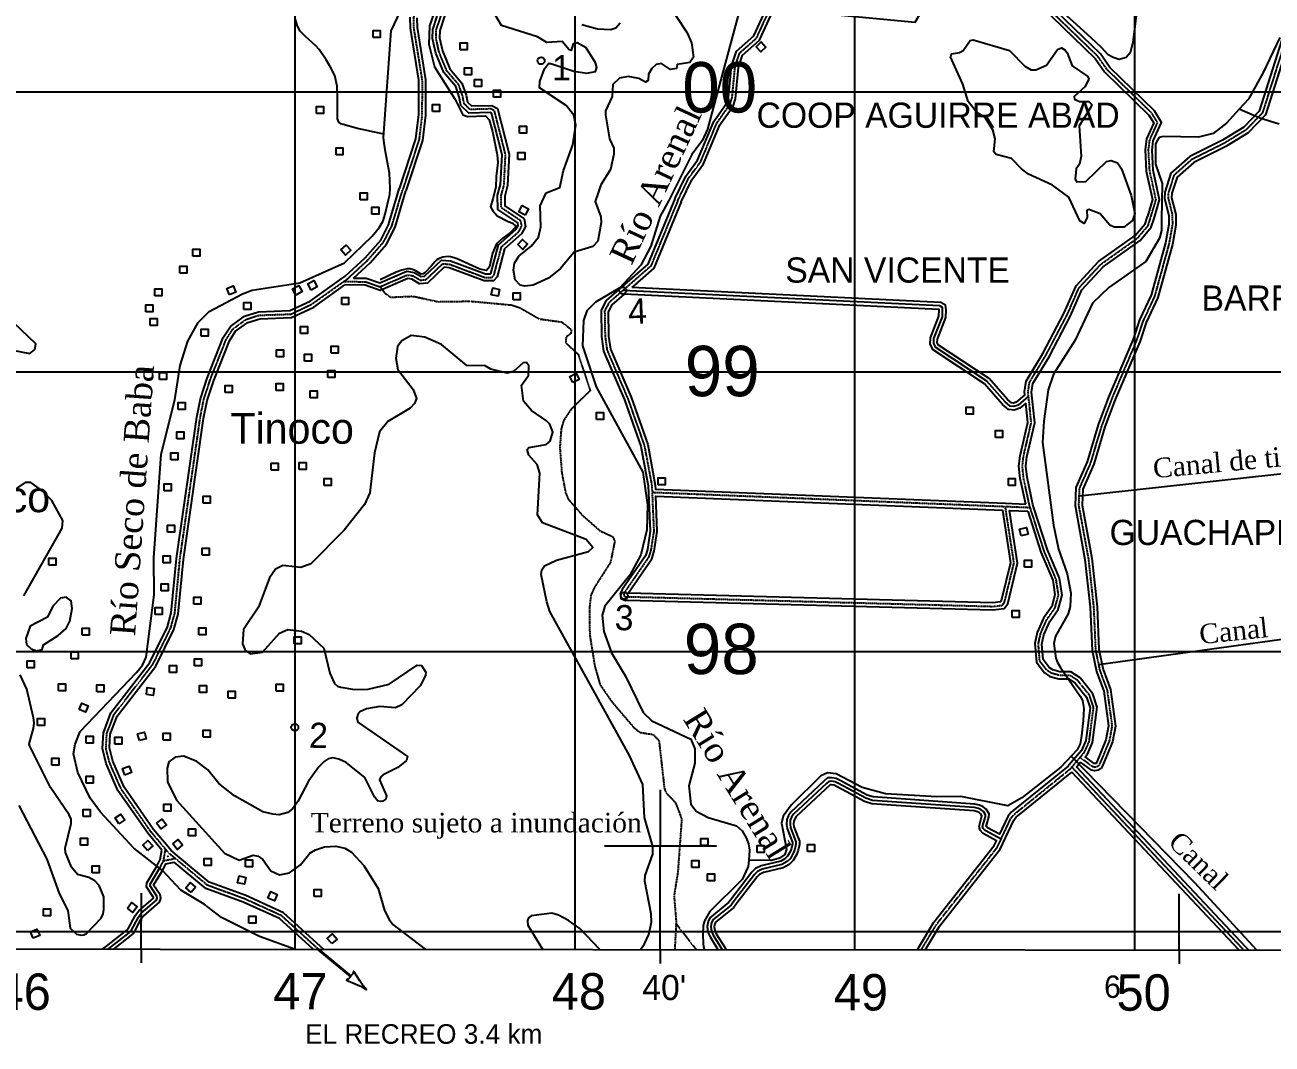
# Model space of a CAD drawing. Extents: x 638173 to 667318, y 9795622 to 9816401.
# Drawn here: x 646034 to 650490, y 9796598 to 9800239 of the extents above; entities that cross this region are included whole.
import ezdxf

# ---------------------------------------------------------------- set-up
doc = ezdxf.new("R2010")
doc.units = 0
doc.header["$MEASUREMENT"] = 0
doc.linetypes.add('HIDDEN', pattern=[0.375, 0.25, -0.125])
for name, color, linetype in [('CAMINO4', 7, 'CONTINUOUS'), ('CAMINO5', 7, 'CONTINUOUS'), ('CAMINO6Y7', 7, 'CONTINUOUS'), ('CAUCECANALIZADO', 7, 'CONTINUOUS'), ('CUADRICULAUTM', 7, 'CONTINUOUS'), ('EDIFICACION', 7, 'CONTINUOUS'), ('INFORMACIONMARGI', 7, 'CONTINUOUS'), ('NOMBREAREASSITIO', 7, 'CONTINUOUS'), ('NOMBRESPOBLADOS', 7, 'CONTINUOUS'), ('PANTANOINUNDACIO', 7, 'CONTINUOUS'), ('PARALELACAMINO', 7, 'CONTINUOUS'), ('PROYECCION', 7, 'CONTINUOUS'), ('PUNTOALTURA', 7, 'CONTINUOUS'), ('RIOINTERMITENTE', 7, 'CONTINUOUS'), ('RIOPERENNE', 7, 'CONTINUOUS'), ('TEXTOAZUL', 7, 'CONTINUOUS'), ('VALORCUADRICULAR', 7, 'CONTINUOUS'), ('VALORGEOGRAFICO', 7, 'CONTINUOUS')]:
    doc.layers.add(name, color=color, linetype=linetype)
doc.styles.add('cotas', font='SWITZN.TTF')
doc.styles.add('marginal', font='UNVR57W.TTF')
doc.styles.add('poblados', font='SWZCONDN.TTF')
doc.styles.add('rios', font='TIMESI_0.TTF')
doc.styles.add('sitios', font='SWZCONLN.TTF')

# ---------------------------------------------------------------- blocks, each defined once
blk = doc.blocks.new('DESVIA')
at = {"layer": 'INFORMACIONMARGI', "color": 7, "linetype": 'Continuous'}
blk.add_lwpolyline([(202.16, 3.49), (185.9, 7.39), (147.68, 19.11), (146.85, 19.12), (146.96, 18.1), (149.36, 11.75), (149.85, 9.42), (150.15, 6.9), (150.53, 1.31), (-0.62, 1.3), (-0.61, -2.71), (150.58, -2.7), (150.4, -6.92), (149.98, -11.09), (149.1, -14.21), (146.85, -20.1), (146.86, -20.87), (147.8, -20.89), (188.55, -8.04), (203.45, -4.27), (223.03, -0.96), (223.77, -0.5), (223.03, 0.07), (202.16, 3.49)], close=True, dxfattribs=at)
blk = doc.blocks.new('COTA')
at = {"layer": 'PUNTOALTURA', "color": 1, "linetype": 'Continuous'}
blk.add_circle((0, 0), 12.5, dxfattribs=at)
blk = doc.blocks.new('CASA')
at = {"layer": 'EDIFICACION', "color": 4, "linetype": 'Continuous'}
blk.add_lwpolyline([(-12.57, -13.81), (-12.57, 11.18), (12.43, 11.18), (12.43, -13.82), (-12.57, -13.81)], close=True, dxfattribs=at)

msp = doc.modelspace()

# ---------------------------------------------------------------- linework, layer by layer
at = {"layer": 'CAMINO4', "color": 2, "linetype": 'HIDDEN'}
for p, q in [((649537.22, 9798517.42), (648275.21, 9798568.17)), ((649626.34, 9798513.82), (649537.22, 9798517.42)), ((649774.91, 9797587.42), (649804.21, 9797621.93)), ((650388.49, 9796934.42), (649774.91, 9797587.42)), ((646529.78, 9797253.17), (646536.81, 9797294.16)), ((646516.86, 9797227.27), (646529.78, 9797253.17)), ((646529.78, 9797253.17), (646571.58, 9797261.04))]:
    msp.add_line(p, q, dxfattribs=at)
for points in [[(650056.51, 9799550.96), (650075.5, 9799614.8), (650053.07, 9799717.84), (650048.76, 9799792.22), (650053.16, 9799828.07), (650081.36, 9799889.8), (650060.09, 9799924.26), (649900.94, 9800079.26), (649867.29, 9800127.07), (649711.18, 9800277.73), (649542.05, 9800426.95), (649526.56, 9800449.18), (649524.52, 9800473.05)], [(647173.71, 9799322.49), (647251.8, 9799321.26), (647302.64, 9799303.65), (647302.9, 9799303.76), (647400.78, 9799345.85), (647421.23, 9799342.62), (647447.55, 9799327.1), (647466.96, 9799328.75), (647527.35, 9799386.06), (647552.54, 9799383.62), (647677.13, 9799337.11), (647702.71, 9799336.86), (647710.16, 9799345.17), (647737.25, 9799446.35), (647798.71, 9799499.97), (647809.46, 9799520.48), (647806.23, 9799539.14), (647736.32, 9799585.79), (647735.89, 9799628.92), (647746.21, 9799666.83), (647751.45, 9799776), (647712.09, 9799931.98), (647699.61, 9799938.86), (647624.81, 9799936.87), (647603.72, 9799957.28), (647598.42, 9799984.73), (647584.59, 9800024.92), (647541.39, 9800075.53), (647514.11, 9800142.44), (647503.04, 9800191.5), (647503.89, 9800220.7), (647522.99, 9800277.92)], [(647435, 9800307.34), (647428.9, 9800290.93), (647422.31, 9800265.31), (647423.05, 9800228.28), (647453.09, 9800042.04), (647453, 9799917.83), (647442.41, 9799829.33), (647383.87, 9799649.56)], [(648367.29, 9799612.13), (648406.02, 9799692.32), (648448.38, 9799749.26), (648506.11, 9799887.74), (648552.92, 9799954.5), (648560.91, 9799977.87), (648571.6, 9800089.18), (648587.45, 9800138.12), (648648.56, 9800192.33), (648686.52, 9800275.29), (648686.44, 9800311.11)], [(650552.4, 9800229.52), (650455.44, 9799924.38), (650396.71, 9799863.51), (650318.57, 9799815.87), (650203.23, 9799758.23), (650139.64, 9799701.67), (650119.22, 9799639.53), (650118.65, 9799620.25), (650133.75, 9799560.26), (650133.81, 9799525.22), (650122.07, 9799457.83), (650070.21, 9799269.31), (650028.45, 9799180.26), (650005.66, 9799111.55), (649917.7, 9798904.81), (649880.91, 9798806.69), (649841.04, 9798673.53), (649801.36, 9798583.62), (649798.76, 9798522.88), (649833.84, 9798331.46), (649852.48, 9798159.41), (649859.23, 9798005.43), (649874.6, 9797932.53), (649900.78, 9797861.67), (649918.21, 9797734.33), (649908.4, 9797680.96), (649873.49, 9797596.98), (649870.3, 9797591.62), (649864.78, 9797588.26), (649855.64, 9797587.2), (649849.8, 9797588.06), (649804.21, 9797621.93)], [(647173.71, 9799322.49), (647186.78, 9799331.75), (647258.79, 9799398.25), (647315.86, 9799463.33), (647345.33, 9799520.61), (647383.87, 9799649.56)], [(648367.29, 9799612.13), (648270.36, 9799377.33), (648170.63, 9799290), (648120.85, 9799246.41), (648105.54, 9799217.35), (648107.09, 9799126.53), (648114.19, 9799076.87), (648188.13, 9798904.09), (648247.22, 9798736.73), (648274.1, 9798593.82), (648275.21, 9798568.17)], [(649626.34, 9798513.82), (649623.53, 9798522.59), (649602.3, 9798620.86), (649598.1, 9798662.49), (649602.02, 9798697.42), (649629.88, 9798817.69), (649620.07, 9798912.04), (649618.44, 9798927.71), (649623.48, 9798961.96), (649682.33, 9799059.3), (649758.79, 9799204.68), (649800.28, 9799299.58), (649878.77, 9799384.22), (650010.02, 9799477.93), (650047.51, 9799522.24), (650056.51, 9799550.96)], [(646536.81, 9797294.16), (646482.87, 9797358.62), (646377.84, 9797509.86), (646336.17, 9797604.75), (646323.88, 9797655.4), (646327.06, 9797707.18), (646352.8, 9797775.21), (646491.77, 9797954.83), (646555.11, 9798083.47), (646569.78, 9798136.4), (646588.28, 9798330.93), (646660.63, 9798835.29), (646673.26, 9798900.21), (646696.97, 9798972.65), (646753.97, 9799116.6), (646778.03, 9799153.1), (646824.72, 9799187.15), (646871.31, 9799201.9), (646984.26, 9799205.73), (647059.79, 9799241.77), (647173.71, 9799322.49)], [(648275.21, 9798568.17), (648281.18, 9798429.77), (648270.41, 9798362.29), (648262.53, 9798336.98), (648179.47, 9798215.96), (648174.09, 9798205.79), (648175, 9798198.56), (648181.9, 9798195.59), (648186.19, 9798196.32), (649492.5, 9798161.51), (649526.42, 9798165.47), (649534.06, 9798175.67), (649568.2, 9798316.77), (649537.22, 9798517.42)], [(649804.21, 9797621.93), (649819.99, 9797640.52), (649836.79, 9797678.47), (649852.48, 9797800.57), (649838.51, 9797843.69), (649795.48, 9797897.07), (649767.97, 9797914.91), (649730.37, 9797914.83), (649701.04, 9797923.09), (649685.02, 9797934.21), (649660.13, 9797966.68), (649655.29, 9798027.83), (649663.22, 9798064.1), (649684.75, 9798113.47), (649714.57, 9798155.64), (649727.19, 9798202.59), (649718.48, 9798258.7), (649675.84, 9798359.14), (649626.34, 9798513.82)], [(649508.29, 9797300.27), (649522.05, 9797329.84), (649556.6, 9797404.08), (649567.43, 9797417.5), (649770.48, 9797582.2), (649774.91, 9797587.42)], [(646571.58, 9797261.04), (646548.17, 9797280.58), (646536.81, 9797294.16)], [(649237.29, 9796935.31), (649291.63, 9797025.99), (649508.29, 9797300.27)], [(647082.53, 9796936.98), (646950.94, 9797056.62), (646818.68, 9797116.83), (646686.73, 9797164.92), (646571.58, 9797261.04)]]:
    msp.add_lwpolyline(points, dxfattribs=at)
at = {"layer": 'CAMINO5', "color": 7, "linetype": 'Continuous'}
for points in [[(649620.07, 9798912.04), (649582.39, 9798880.62), (649567.62, 9798875.41), (649553.95, 9798877.31), (649536.34, 9798892.36), (649470.53, 9798966.08), (649289.04, 9799086.67), (649281.29, 9799100.86), (649282.19, 9799118.81), (649312.16, 9799196.03), (649313.09, 9799220.85), (649312.16, 9799229.92), (649303.04, 9799235.13), (648170.63, 9799290)], [(649522.05, 9797329.84), (649465.53, 9797360.63), (649458.1, 9797368.19), (649456.05, 9797375.44), (649466.13, 9797410.98), (649466.27, 9797416.98), (649459.61, 9797428.17), (649450.72, 9797435.27), (649441.24, 9797440.01), (649427.03, 9797442.98), (649062.31, 9797468.34), (649038.73, 9797476.1), (648941.59, 9797528.62), (648929.33, 9797534.24), (648917.08, 9797536.79), (648906.36, 9797536.28), (648898.19, 9797529.13), (648780.25, 9797418.85), (648773.61, 9797408.64), (648768.51, 9797397.41), (648767.99, 9797382.6), (648769.53, 9797371.37), (648788.96, 9797320.17), (648788.93, 9797312.14), (648785.35, 9797294.27), (648780.36, 9797281.69), (648769.14, 9797261.34), (648757.27, 9797249.61), (648739.11, 9797239.22), (648668.85, 9797222.85), (648651.59, 9797214.37), (648641.39, 9797203.81), (648564.81, 9797104.47), (648557.56, 9797094.64), (648491.86, 9797041.34), (648487.1, 9797031.3), (648484.55, 9797017.51), (648486.81, 9797001.17), (648493.23, 9796986.35), (648524.87, 9796935.86)], [(646333.12, 9796937.56), (646406.77, 9796995.8), (646413.39, 9797002.08), (646439.57, 9797051.64), (646450.05, 9797065.02), (646504.38, 9797112.16), (646506.84, 9797118.94), (646505.37, 9797126.13), (646481.52, 9797162.78), (646481.87, 9797169.71), (646516.86, 9797227.27)]]:
    msp.add_lwpolyline(points, dxfattribs=at)
at = {"layer": 'CAMINO6Y7', "color": 2, "linetype": 'HIDDEN'}
for p, q in [((648357.19, 9796935.99), (648361.73, 9797026.33)), ((648361.73, 9797026.33), (648432.17, 9796935.94))]:
    msp.add_line(p, q, dxfattribs=at)
for points in [[(647302.9, 9799303.76), (647319.85, 9799281.01), (647333.8, 9799270.78), (647341.78, 9799266.16), (647414.9, 9799269.47), (647426.35, 9799268.69), (647509.9, 9799250.17), (647625.9, 9799251.92), (647772.08, 9799238.52), (647802.3, 9799228.86), (647872.4, 9799188.73), (647952.25, 9799177.7), (647986.98, 9799150.17), (647984.46, 9799135.8), (647967.85, 9799124.39), (647966.41, 9799103.34), (648010.7, 9799062.29), (648053.94, 9798932.72), (647984.69, 9798864.33), (647959.65, 9798826.87), (647950.36, 9798795.32), (647945.45, 9798729.07), (647952.32, 9798638.91), (647966.3, 9798566.25), (647975.86, 9798544.14), (648026.88, 9798486.17), (648090.44, 9798430.76), (648134.73, 9798411.02), (648141.66, 9798394.16), (648126.2, 9798318.23), (648068.29, 9798228.41), (648056.51, 9798200.81), (648051.14, 9798155.84), (648052.22, 9798060.53), (648070.25, 9797947.79), (648089.46, 9797881.44)], [(648089.46, 9797881.44), (648129.76, 9797822.74), (648209.5, 9797728.98), (648230.79, 9797711.59), (648279.04, 9797703.88), (648299.71, 9797681.64), (648318.88, 9797512.09), (648324.34, 9797496.53), (648358.37, 9797460.72), (648380.83, 9797402.08), (648367, 9797211.7), (648353.5, 9797127.97), (648361.73, 9797026.33)]]:
    msp.add_lwpolyline(points, dxfattribs=at)
at = {"layer": 'CAUCECANALIZADO', "color": 132, "linetype": 'Continuous'}
for p, q in [((649801.98, 9798556.58), (650672.71, 9798652.63)), ((649870.03, 9797954.19), (650858.68, 9798090.18))]:
    msp.add_line(p, q, dxfattribs=at)
for points in [[(650034.09, 9800460.4), (650030.92, 9800424.75), (650004.01, 9800271.25), (649992.47, 9800177.29), (649983.2, 9800139.76), (649968.87, 9800122.58), (649943.84, 9800115.52), (649921.87, 9800122.12), (649904.98, 9800131.69), (649880.16, 9800158.25), (649843.52, 9800192.66), (649779.39, 9800251.18), (649728.27, 9800296.32), (649669.55, 9800346.68)], [(647511.93, 9800328.21), (647479.99, 9800236.26), (647477.26, 9800170.78), (647497.79, 9800089.15), (647556.72, 9799995.19), (647571.7, 9799972.66), (647579.83, 9799955.37), (647598.78, 9799918.13), (647615.29, 9799912), (647680.15, 9799913.61), (647692.74, 9799899.66), (647704.93, 9799858.48), (647721.74, 9799775.31), (647724.35, 9799747.45), (647717.42, 9799697.49), (647716.84, 9799659.62)], [(647316.55, 9799848.17), (647222.94, 9799868.9), (647171.51, 9799882.97), (647162.93, 9799885.98), (647155.43, 9799892.01), (647150.59, 9799903.01), (647151.15, 9799926.18), (647151.47, 9799973.67), (647150.08, 9800020.65), (647141.5, 9800057.84), (647127.57, 9800085.98), (647110.43, 9800114.12), (647085.78, 9800151.31), (647073.46, 9800163.98), (647037.3, 9800197.34), (647018.27, 9800216.63), (647008, 9800234.63), (647001.1, 9800258.12)], [(647716.84, 9799659.62), (647706.4, 9799617.62), (647698.15, 9799588.88), (647707.58, 9799572.3), (647715.9, 9799564.25), (647721.25, 9799557.22), (647760.61, 9799536.93), (647777.11, 9799530.3), (647780.65, 9799525.88), (647788.06, 9799521.67), (647784.56, 9799513.47), (647769.41, 9799497.87), (647741.45, 9799477.71), (647718.8, 9799456.66), (647705.03, 9799423.76), (647696.28, 9799386.32), (647694.22, 9799375.09), (647683.92, 9799361.52), (647660.24, 9799366.66), (647578.37, 9799403.55), (647567.87, 9799407.35), (647554.9, 9799410.1), (647546.25, 9799411.28), (647528.04, 9799409.65), (647512.41, 9799403.69), (647505.81, 9799399.42), (647498.61, 9799392.4), (647487.49, 9799378.75), (647463.43, 9799353.86), (647456.66, 9799349.43), (647449.77, 9799348.7), (647431.69, 9799359.64), (647422.75, 9799364.39), (647411.08, 9799367.36), (647400.15, 9799367.26), (647381.37, 9799362.94), (647360.82, 9799356.13), (647303.31, 9799328.52)], [(649772.17, 9797626.79), (650213.45, 9797174.51), (650435.05, 9796934.38)]]:
    msp.add_lwpolyline(points, dxfattribs=at)
at = {"layer": 'CUADRICULAUTM', "color": 2, "linetype": 'Continuous'}
for points in [[(647000, 9796937.05), (647000, 9797000), (647000, 9798000), (647000, 9799000), (647000, 9800000), (647000, 9801000), (647000, 9802000), (647000, 9803000), (647000, 9804000), (647000, 9805000), (647000, 9806000), (647000, 9807000), (647000, 9808000), (647000, 9809000), (647000, 9810000), (647000, 9811000), (647000, 9812000), (647000, 9813000), (647000, 9814000), (647000, 9815364.22)], [(648000, 9796936.27), (648000, 9797000), (648000, 9798000), (648000, 9799000), (648000, 9800000), (648000, 9801000), (648000, 9802000), (648000, 9803000), (648000, 9804000), (648000, 9805000), (648000, 9806000), (648000, 9807000), (648000, 9808000), (648000, 9809000), (648000, 9810000), (648000, 9811000), (648000, 9812000), (648000, 9813000), (648000, 9814000), (648000, 9815363.51)], [(649000, 9796935.5), (649000, 9797000), (649000, 9798000), (649000, 9799000), (649000, 9800000), (649000, 9801000), (649000, 9802000), (649000, 9803000), (649000, 9804000), (649000, 9805000), (649000, 9806000), (649000, 9807000), (649000, 9808000), (649000, 9809000), (649000, 9810000), (649000, 9811000), (649000, 9812000), (649000, 9813000), (649000, 9814000), (649000, 9815362.8)], [(650000, 9796934.72), (650000, 9797000), (650000, 9798000), (650000, 9799000), (650000, 9800000), (650000, 9801000), (650000, 9802000), (650000, 9803000), (650000, 9804000), (650000, 9805000), (650000, 9806000), (650000, 9807000), (650000, 9808000), (650000, 9809000), (650000, 9810000), (650000, 9811000), (650000, 9812000), (650000, 9813000), (650000, 9814000), (650000, 9815362.09)], [(638793.01, 9800000), (639000, 9800000), (640000, 9800000), (641000, 9800000), (642000, 9800000), (643000, 9800000), (644000, 9800000), (645000, 9800000), (646000, 9800000), (647000, 9800000), (648000, 9800000), (649000, 9800000), (650000, 9800000), (651000, 9800000), (652000, 9800000), (653000, 9800000), (654000, 9800000), (655000, 9800000), (656000, 9800000)], [(638792.34, 9799000), (639000, 9799000), (640000, 9799000), (641000, 9799000), (642000, 9799000), (643000, 9799000), (644000, 9799000), (645000, 9799000), (646000, 9799000), (647000, 9799000), (648000, 9799000), (649000, 9799000), (650000, 9799000), (651000, 9799000), (652000, 9799000), (653000, 9799000), (654000, 9799000), (655000, 9799000), (656000, 9799000)], [(638791.67, 9798000), (639000, 9798000), (640000, 9798000), (641000, 9798000), (642000, 9798000), (643000, 9798000), (644000, 9798000), (645000, 9798000), (646000, 9798000), (647000, 9798000), (648000, 9798000), (649000, 9798000), (650000, 9798000), (651000, 9798000), (652000, 9798000), (653000, 9798000), (654000, 9798000), (655000, 9798000), (656000, 9798000)], [(638791, 9797000), (639000, 9797000), (640000, 9797000), (641000, 9797000), (642000, 9797000), (643000, 9797000), (644000, 9797000), (645000, 9797000), (646000, 9797000), (647000, 9797000), (648000, 9797000), (649000, 9797000), (650000, 9797000), (651000, 9797000), (652000, 9797000), (653000, 9797000), (654000, 9797000), (655000, 9797000), (656000, 9797000)]]:
    msp.add_lwpolyline(points, dxfattribs=at)
at = {"layer": 'PANTANOINUNDACIO', "color": 2, "linetype": 'Continuous'}
for points in [[(647896.36, 9799639.36), (647945.38, 9799657.76), (647958.15, 9799718.48), (647992.14, 9799809.99), (648003.08, 9799880.68), (647995.13, 9799916.5), (647968.48, 9799951.3), (647873.39, 9800014.35), (647873.67, 9800037.21), (647890.42, 9800082.41), (647904.64, 9800100.92), (647913.71, 9800100.63), (647995.36, 9800073.75), (648042.18, 9800067.21), (648072.69, 9800073.07), (648077.64, 9800086.86), (648072.92, 9800103.2), (648039.51, 9800156.94), (648007.69, 9800174.75), (647993.49, 9800171.73), (647986.03, 9800148.15), (647978.59, 9800149.5), (647953.74, 9800179.18), (647899.62, 9800176.79), (647865.55, 9800196.78), (647736.63, 9800236.82), (647706.35, 9800288.94)], [(648023.63, 9800240.57), (648079.95, 9800224.63), (648127.74, 9800222.76), (648145.66, 9800228.73), (648161.22, 9800246.32)], [(648358.29, 9800273.68), (648401, 9800210.27), (648415.8, 9800174.69), (648423.03, 9800123.77), (648410.19, 9800105.01), (648364.88, 9800097.43), (648362.09, 9800083.47), (648340.75, 9800079.31), (648308.3, 9800101.28), (648289.98, 9800097.02), (648274.22, 9800083.79), (648261.68, 9800062.71), (648261.25, 9800040.4), (648251.65, 9800035.03), (648227.42, 9800047.54), (648189.39, 9800054.3), (648158.57, 9800048.33), (648135.23, 9800026.54), (648132.23, 9799982.81), (648108.39, 9799931.75), (648108.55, 9799917.33), (648122.43, 9799832.47), (648137.84, 9799798.19), (648138.36, 9799777.83), (648126.42, 9799722.76), (648091.62, 9799668.03), (648083.97, 9799642.09)], [(649594.6, 9799725.06), (649559.24, 9799762.24), (649503.99, 9799775.46), (649495.98, 9799785.5), (649500.81, 9799831.92), (649493.05, 9799864.35), (649464.1, 9799909.62), (649435.43, 9799926.36), (649404.34, 9799965.2), (649385.64, 9800027.25), (649345.95, 9800113.76), (649341.78, 9800121.05), (649345.07, 9800135.29), (649373.05, 9800140.38), (649385.99, 9800147.31), (649410.97, 9800182.78), (649422.35, 9800186.3), (649552.49, 9800147.71), (649606.41, 9800091.46), (649629.77, 9800078.5), (649645.9, 9800079.06), (649684.13, 9800094.75), (649723.17, 9800151.46), (649737.3, 9800156.94), (649749.42, 9800150.08), (649757.54, 9800138.76), (649775.4, 9800093.34), (649832.33, 9800054.69), (649835.33, 9800045.49), (649821.67, 9800018), (649782.51, 9799983.16), (649783.82, 9799973.35), (649802.36, 9799965.43), (649835.88, 9799965.14), (649846.15, 9799955.16), (649841.34, 9799943.18), (649800.6, 9799877.98), (649808.46, 9799770.55), (649802.62, 9799741.86), (649790.74, 9799725.23), (649786.93, 9799688.13), (649792.82, 9799678.02), (649824.79, 9799679.21), (649898.63, 9799751.41), (649914.7, 9799754.26), (649937.57, 9799745.93), (649951.61, 9799724.8), (649987.12, 9799629.92), (649999.6, 9799564.68), (649991.94, 9799539.72), (649960.49, 9799516.9), (649925.74, 9799516.82), (649910.58, 9799523.18), (649875.6, 9799564.16), (649835.98, 9799579.9), (649828.37, 9799575.57), (649829.58, 9799551.11), (649818.3, 9799529.79), (649803.32, 9799539.64), (649764.33, 9799623.63), (649705.43, 9799666.58), (649620.37, 9799706.1), (649594.6, 9799725.06)], [(648083.97, 9799642.09), (648071.36, 9799608.28), (648091.57, 9799553.62), (648093.26, 9799533.37), (648081.2, 9799466.29), (648063.81, 9799446.77), (647996.57, 9799427.37), (647947.9, 9799368.46), (647905.09, 9799334.71), (647849.9, 9799309.59), (647820.41, 9799305.39), (647803.31, 9799309.59), (647785.59, 9799328.12), (647779.75, 9799363.32), (647783.34, 9799388.26), (647799.13, 9799412.33), (647842.68, 9799449.03), (647869.25, 9799480.91), (647877.9, 9799518.16), (647875.37, 9799592.12), (647896.36, 9799639.36)], [(645958.71, 9799082.84), (646052, 9799065.05), (646070.17, 9799079.64), (646073.7, 9799099.99), (645916.16, 9799248.41)], [(648233.66, 9796936.09), (648247.57, 9796955.91), (648263.07, 9796989.49), (648273.14, 9797033.61), (648271.93, 9797063.18), (648249.63, 9797179.44), (648249.94, 9797199.54), (648277.21, 9797276.79), (648278.24, 9797303.91), (648247.94, 9797407.53), (648241.74, 9797525.47), (648194.11, 9797628.42), (647909.32, 9798143.18), (647899.38, 9798178.16), (647878.92, 9798276.07), (647880.61, 9798292.76), (647890.71, 9798306.15), (647934, 9798326.62), (648048.46, 9798357.36), (648062.93, 9798372.13), (648039.63, 9798400.6), (647883.63, 9798459.58), (647865.84, 9798488.66), (647873.92, 9798637.44), (647864.61, 9798668.1), (647834.59, 9798701.47), (647828.89, 9798722.1), (647834.59, 9798729.07), (647896.51, 9798739.82), (647911.42, 9798752.11), (647920.45, 9798783.96), (647909.83, 9798812.27), (647898.24, 9798824.81), (647844.45, 9798861.05), (647815.95, 9798895.34), (647809.11, 9798951.86), (647833.19, 9798986.77), (647834.8, 9799021), (647826.7, 9799032.7), (647814.85, 9799031.76), (647779.81, 9799001.11), (647757.09, 9798994.98), (647698.85, 9799009.26), (647678.63, 9799021.49), (647613.48, 9799022.58), (647523.09, 9799096.77), (647463.41, 9799123.19), (647414.69, 9799129.16), (647380.56, 9799110.73), (647365.28, 9799089.75), (647362.65, 9799072.06), (647359.67, 9799048.74), (647366.52, 9799008.34), (647421.2, 9798937.01), (647432.88, 9798904.21), (647426.62, 9798885.86), (647410.88, 9798870.27), (647331.51, 9798822.03), (647301.51, 9798785.2), (647282.75, 9798709.86), (647267.17, 9798567.14), (647247.87, 9798525.61), (647175.24, 9798433.44), (647055.39, 9798313.18), (647020.62, 9798300.9), (646955.36, 9798307.15), (646929.86, 9798294.51), (646908.61, 9798263.37), (646868.94, 9798158.88), (646815.75, 9798079.31), (646811.15, 9798028.17), (646821.75, 9798005.06), (646839.32, 9797991.58), (646882.89, 9797998.4), (646944.01, 9798065.54), (646974.14, 9798079.04), (647022.39, 9798073.16), (647049.89, 9798060.96), (647102.54, 9798012.06), (647123.5, 9797922.67), (647140.29, 9797885.9), (647151.3, 9797876.4), (647162.64, 9797872.53), (647211.33, 9797865.04), (647260.64, 9797866.23), (647336, 9797883.7), (647435.31, 9797951.1), (647451.57, 9797950.23), (647466.15, 9797926.5), (647465.48, 9797914.2), (647445.91, 9797877.29), (647380.5, 9797809.82), (647357.94, 9797798.73), (647302.33, 9797803.59), (647254.93, 9797795.19), (647231.13, 9797785.25), (647223.67, 9797775.64), (647219.83, 9797763.56), (647223.53, 9797748.13), (647401.68, 9797624.79), (647397.3, 9797611.22)], [(646029.9, 9798199.87), (646166.86, 9798441.5), (646170.1, 9798467.93), (646130.21, 9798539.49), (646098.83, 9798572.68), (646054.93, 9798603.94), (646035.79, 9798604.69), (645986.77, 9798570.55)], [(646040.27, 9798024.83), (646056.69, 9798009.43), (646075.33, 9798002.99), (646096.55, 9798007.07), (646101.11, 9798024.62), (646153.69, 9798057.12), (646181.55, 9798082.62), (646194.33, 9798108.3), (646203.12, 9798154.16), (646199.88, 9798181.43), (646181.84, 9798194.34), (646161.73, 9798191.36), (646134.57, 9798162.58), (646115.61, 9798122.76), (646052.77, 9798090.4), (646037.69, 9798046.47), (646040.27, 9798024.83)], [(646299.13, 9797164.19), (646284.06, 9797180.89), (646262.18, 9797192.68), (646221.67, 9797203.74), (646200.97, 9797229.4), (646179.34, 9797282.07), (646178.14, 9797297.34), (646199.79, 9797386.11), (646199.14, 9797400.94), (646192.16, 9797416.68), (646125.27, 9797514.23), (646051.36, 9797661.72), (646049.03, 9797670.38), (646064.54, 9797725.13), (646067.05, 9797745.77), (646064.93, 9797763.79), (646041.19, 9797865.76), (646017.4, 9797916.84)], [(647397.3, 9797611.22), (647366.24, 9797586.36), (647314.54, 9797559.85), (647305.71, 9797552.78), (647301.35, 9797542.01), (647326.41, 9797484.79), (647323.25, 9797472.27), (647312.73, 9797465.15), (647304.19, 9797464.94), (647293.76, 9797467.45), (647283.38, 9797480.68), (647249.31, 9797549.67), (647181.6, 9797603.91), (647155.35, 9797616.16), (647134.06, 9797620.62), (647117.9, 9797616.66), (647103.35, 9797606.86), (647084.43, 9797588.23), (647047.19, 9797536.95), (647009.77, 9797464.91), (646990.32, 9797438.36), (646973.62, 9797424.68), (646942.74, 9797416.59), (646919.61, 9797419.61), (646884.88, 9797427.94), (646783.43, 9797484.68), (646727.53, 9797528.87), (646687.32, 9797577.49), (646648.6, 9797606.99), (646602.05, 9797626.64), (646571.22, 9797623.27), (646548.82, 9797605.66), (646542.51, 9797583.78), (646543.72, 9797534.58), (646576.23, 9797469), (646747.87, 9797280.38), (646799.28, 9797254.69), (646849.95, 9797272.39), (646868.23, 9797269.39), (646884.23, 9797256.99), (646912.5, 9797217.34), (646944.25, 9797203), (646979.99, 9797209.53), (647018.98, 9797237.97), (647052.6, 9797279.71), (647072, 9797291.29), (647104.19, 9797302.67), (647144.67, 9797305.26), (647177.9, 9797297.6), (647201.26, 9797282.95), (647245.33, 9797235.37), (647296.01, 9797154.13), (647318.83, 9797074.63), (647335.41, 9797043.18), (647349.22, 9797025.19), (647463.78, 9796936.69)], [(646012.43, 9797450.08), (646113.25, 9797258.61), (646156.13, 9797135.24), (646188.18, 9797075.61), (646196.25, 9797011.72), (646218.41, 9796990.77), (646235.97, 9796986.69), (646244.59, 9796987.95), (646254.39, 9796992.68), (646306.62, 9797047.97), (646314.03, 9797063), (646315.88, 9797078.98), (646316.07, 9797124.05), (646299.13, 9797164.19)], [(648088.71, 9796936.2), (648017.25, 9797010.34), (647975.86, 9797039.61), (647940.59, 9797058.45), (647916.72, 9797065.01), (647898.54, 9797063.68), (647842.62, 9797055.67), (647833.88, 9797048.88), (647829.5, 9797039.72), (647830.95, 9797022.49), (647884.12, 9796936.36)]]:
    msp.add_lwpolyline(points, dxfattribs=at)
at = {"layer": 'PARALELACAMINO', "color": 7, "linetype": 'Continuous'}
for p, q in [((649791.67, 9797587.84), (649806.16, 9797604.91)), ((650371.31, 9796934.43), (649774.63, 9797569.46)), ((646544.85, 9797267.07), (646543.23, 9797268.42)), ((646505.87, 9797233.25), (646506.14, 9797233.78)), ((646505.87, 9797233.25), (646506.14, 9797233.78))]:
    msp.add_line(p, q, dxfattribs=at)
for points in [[(650068.49, 9799547.4), (650088.4, 9799614.32), (650065.49, 9799719.54), (650061.3, 9799791.82), (650065.33, 9799824.63), (650095.51, 9799890.68), (650069.92, 9799932.14), (649910.49, 9800087.4), (649876.83, 9800135.24), (649719.66, 9800286.92), (649551.45, 9800435.33), (649538.73, 9800453.58), (649536.97, 9800474.11), (649534.32, 9800505.14), (649562.23, 9801712.78)], [(648698.97, 9800297.39), (649215.45, 9800249.35), (649380.39, 9800530.83), (649368.29, 9800583.92), (649512.52, 9800466.7), (649514.39, 9800444.78), (649532.65, 9800418.57), (649702.7, 9800268.54), (649857.75, 9800118.9), (649891.39, 9800071.12), (650050.26, 9799916.38), (650067.21, 9799888.92), (650040.99, 9799831.51), (650036.22, 9799792.62), (650040.65, 9799716.14), (650062.6, 9799615.28), (650044.52, 9799554.52)], [(648355.94, 9799617.38), (648395.28, 9799698.83), (648437.43, 9799755.49), (648495.1, 9799893.8), (648541.67, 9799960.22), (648548.61, 9799980.53), (648559.29, 9800091.73), (648576.61, 9800145.21), (648638.29, 9800199.93), (648674.01, 9800278)], [(648378.61, 9799606.81), (648416.76, 9799685.81), (648459.33, 9799743.03), (648517.12, 9799881.68), (648564.17, 9799948.78), (648573.21, 9799975.21), (648583.91, 9800086.63), (648598.29, 9800131.03), (648658.83, 9800184.73), (648699.03, 9800272.58), (648698.97, 9800297.39)], [(647534.85, 9800273.96), (647516.33, 9800218.49), (647515.58, 9800192.71), (647526.08, 9800146.2), (647552.2, 9800082.11), (647595.64, 9800031.23), (647610.53, 9799987.96), (647615.25, 9799963.52), (647629.73, 9799949.51), (647702.67, 9799951.45), (647722.88, 9799940.3), (647764.02, 9799777.26), (647758.63, 9799664.87), (647748.41, 9799627.31), (647748.75, 9799592.52), (647817.63, 9799546.56), (647822.5, 9799518.43), (647808.69, 9799492.09), (647748.34, 9799439.44), (647721.46, 9799339.05), (647708.24, 9799324.31), (647674.81, 9799324.63), (647549.7, 9799371.34), (647531.82, 9799373.07), (647472.39, 9799316.67), (647444.64, 9799314.31), (647416.93, 9799330.64), (647402.4, 9799332.94), (647303.13, 9799290.25), (647249.6, 9799308.79), (647177.6, 9799309.93)], [(647208.13, 9799334.45), (647254, 9799333.73), (647302.15, 9799317.05), (647399.16, 9799358.76), (647425.53, 9799354.6), (647450.46, 9799339.89), (647461.53, 9799340.83), (647522.88, 9799399.05), (647555.38, 9799395.9), (647679.45, 9799349.59), (647697.18, 9799349.41), (647698.86, 9799351.29), (647726.16, 9799453.26), (647788.73, 9799507.85), (647796.42, 9799522.53), (647794.83, 9799531.72), (647723.89, 9799579.06), (647723.37, 9799630.53), (647733.79, 9799668.79), (647738.88, 9799774.74), (647701.3, 9799923.66), (647696.55, 9799926.27), (647619.89, 9799924.23), (647592.19, 9799951.04), (647586.31, 9799981.5), (647573.54, 9800018.61), (647530.58, 9800068.95), (647502.14, 9800138.68), (647490.5, 9800190.29), (647491.45, 9800222.91), (647507.18, 9800270.03)], [(647409.78, 9800266.77), (647410.57, 9800227.15), (647440.59, 9800041.04), (647440.5, 9799918.58), (647430.14, 9799832.03), (647371.94, 9799653.31)], [(647434.84, 9800263.85), (647435.53, 9800229.41), (647465.59, 9800043.04), (647465.5, 9799917.08), (647454.68, 9799826.63), (647395.8, 9799645.81)], [(650540.76, 9800234.16), (650444.41, 9799930.95), (650388.83, 9799873.35), (650312.51, 9799826.82), (650196.16, 9799768.67), (650128.82, 9799708.77), (650106.78, 9799641.71), (650106.1, 9799618.88), (650121.25, 9799558.7), (650121.31, 9799526.29), (650109.86, 9799460.57), (650058.44, 9799273.65), (650016.82, 9799184.9), (649993.96, 9799115.97), (649906.09, 9798909.45), (649869.06, 9798810.68), (649829.29, 9798677.86), (649788.97, 9798586.51), (649786.21, 9798522.01), (649821.46, 9798329.66), (649840.01, 9798158.46), (649846.79, 9798003.86), (649862.56, 9797929.06), (649888.58, 9797858.62), (649905.55, 9797734.62), (649896.35, 9797684.53), (649862.29, 9797602.6), (649861.15, 9797600.68), (649860.62, 9797600.36), (649855.83, 9797599.81), (649854.73, 9797599.97), (649822.37, 9797624.01)], [(650564.04, 9800224.88), (650466.47, 9799917.81), (650404.59, 9799853.67), (650324.63, 9799804.92), (650210.3, 9799747.79), (650150.46, 9799694.57), (650131.66, 9799637.35), (650131.2, 9799621.62), (650146.25, 9799561.82), (650146.31, 9799524.15), (650134.28, 9799455.09), (650081.98, 9799264.97), (650040.08, 9799175.62), (650017.36, 9799107.13), (649929.31, 9798900.17), (649892.76, 9798802.7), (649852.79, 9798669.2), (649813.75, 9798580.73), (649811.31, 9798523.75), (649846.22, 9798333.26), (649864.95, 9798160.36), (649871.67, 9798007), (649886.64, 9797936), (649912.98, 9797864.72), (649930.87, 9797734.04), (649920.45, 9797677.39), (649884.69, 9797591.36), (649879.45, 9797582.56), (649868.94, 9797576.16), (649855.45, 9797574.59), (649844.87, 9797576.15), (649806.16, 9797604.91)], [(646523.51, 9797290.57), (646472.92, 9797351.03), (646366.88, 9797503.72), (646324.28, 9797600.73), (646311.29, 9797654.28), (646314.7, 9797709.83), (646341.77, 9797781.38), (646481.11, 9797961.48), (646543.38, 9798087.94), (646557.44, 9798138.68), (646575.86, 9798332.41), (646648.3, 9798837.37), (646661.14, 9798903.36), (646685.21, 9798976.9), (646742.82, 9799122.4), (646768.84, 9799161.87), (646819, 9799198.45), (646869.17, 9799214.33), (646981.23, 9799218.13), (647053.44, 9799252.59), (647166.48, 9799332.69), (647178.89, 9799341.48), (647249.83, 9799406.99), (647305.45, 9799470.42), (647333.69, 9799525.3), (647371.94, 9799653.31)], [(647208.13, 9799334.45), (647267.75, 9799389.51), (647326.27, 9799456.24), (647356.97, 9799515.92), (647395.8, 9799645.81)], [(648355.94, 9799617.38), (648259.92, 9799384.81), (648110.87, 9799254.29), (648092.99, 9799220.34), (648094.61, 9799125.53), (648102.05, 9799073.47), (648176.48, 9798899.55), (648235.11, 9798733.47), (648261.65, 9798592.39), (648262.72, 9798567.63), (648268.64, 9798430.49), (648258.21, 9798365.15), (648251.16, 9798342.5), (648168.76, 9798222.44), (648161.19, 9798208.15), (648163.49, 9798189.91), (648180.35, 9798182.65), (648187.08, 9798183.79), (649493.06, 9798148.99), (649533.2, 9798153.68), (649545.61, 9798170.23), (649580.93, 9798316.23), (649551.89, 9798504.32), (649617.09, 9798501.68)], [(648378.61, 9799606.81), (648280.8, 9799369.85), (648202.16, 9799300.99)], [(649606.94, 9798917.37), (649605.84, 9798927.98), (649611.48, 9798966.27), (649671.44, 9799065.45), (649747.52, 9799210.1), (649789.67, 9799306.53), (649870.47, 9799393.65), (650001.49, 9799487.2), (650036.34, 9799528.39), (650044.52, 9799554.52)], [(649822.37, 9797624.01), (649830.69, 9797633.81), (649848.96, 9797675.07), (649865.24, 9797801.76), (649849.69, 9797849.74), (649803.96, 9797906.47), (649771.66, 9797927.42), (649732.08, 9797927.33), (649706.45, 9797934.55), (649693.75, 9797943.36), (649672.3, 9797971.35), (649667.9, 9798026.97), (649675.17, 9798060.23), (649695.7, 9798107.3), (649726.06, 9798150.24), (649739.95, 9798201.9), (649730.59, 9798262.15), (649687.57, 9798363.5), (649638.24, 9798517.63), (649635.62, 9798525.82), (649614.67, 9798622.81), (649610.67, 9798662.42), (649614.36, 9798695.31), (649642.53, 9798816.9), (649631.04, 9798927.44), (649635.48, 9798957.65), (649693.22, 9799053.15), (649770.06, 9799199.26), (649810.89, 9799292.63), (649887.07, 9799374.79), (650018.55, 9799468.66), (650058.68, 9799516.09), (650068.49, 9799547.4)], [(647100.59, 9796936.97), (647090.93, 9796946.24), (646957.9, 9797067.19), (646823.42, 9797128.41), (646693.06, 9797175.92), (646579.59, 9797270.64), (646557.04, 9797289.46), (646546.4, 9797302.18), (646492.82, 9797366.21), (646388.8, 9797516), (646348.06, 9797608.77), (646336.47, 9797656.52), (646339.42, 9797704.53), (646363.83, 9797769.04), (646502.43, 9797948.18), (646566.84, 9798079), (646582.12, 9798134.12), (646600.7, 9798329.45), (646672.96, 9798833.21), (646685.38, 9798897.06), (646708.73, 9798968.4), (646765.12, 9799110.8), (646787.22, 9799144.33), (646830.44, 9799175.85), (646873.45, 9799189.47), (646987.29, 9799193.33), (647066.14, 9799230.95), (647177.6, 9799309.93)], [(649606.94, 9798917.37), (649576.11, 9798891.66), (649566.33, 9798888.21), (649559.29, 9798889.19), (649545.1, 9798901.31), (649478.79, 9798975.6), (649298.53, 9799095.37), (649293.95, 9799103.76), (649294.57, 9799116.17), (649324.57, 9799193.46), (649325.61, 9799221.26), (649323.94, 9799237.59), (649306.64, 9799247.47), (648202.16, 9799300.99)], [(648175.06, 9799277.27), (648130.83, 9799238.53), (648118.09, 9799214.36), (648119.57, 9799127.53), (648126.33, 9799080.27), (648199.78, 9798908.63), (648259.33, 9798739.99), (648286.55, 9798595.25), (648287.2, 9798580.2), (649537.72, 9798529.91), (649609.79, 9798527)], [(649610.06, 9798887.42), (649588.67, 9798869.58), (649568.91, 9798862.61), (649548.61, 9798865.43), (649527.58, 9798883.41), (649462.27, 9798956.56), (649279.55, 9799077.97), (649268.63, 9799097.96), (649269.81, 9799121.45), (649299.75, 9799198.6), (649300.57, 9799220.44), (649300.38, 9799222.25), (649299.44, 9799222.79), (648175.06, 9799277.27)], [(649609.79, 9798527), (649589.93, 9798618.91), (649585.53, 9798662.56), (649589.68, 9798699.53), (649617.23, 9798818.48), (649610.06, 9798887.42)], [(649526.44, 9798505.34), (649555.47, 9798317.31), (649522.51, 9798181.11), (649519.64, 9798177.26), (649491.94, 9798174.03), (648189.79, 9798208.73), (648273.9, 9798331.46), (648282.61, 9798359.43), (648293.72, 9798429.05), (648288.29, 9798555.13), (649526.44, 9798505.34)], [(649617.09, 9798501.68), (649664.11, 9798354.78), (649706.37, 9798255.25), (649714.43, 9798203.28), (649703.08, 9798161.04), (649673.8, 9798119.64), (649651.27, 9798067.97), (649642.68, 9798028.69), (649647.96, 9797962.01), (649676.29, 9797925.06), (649695.63, 9797911.63), (649728.66, 9797902.33), (649764.28, 9797902.4), (649787, 9797887.67), (649827.33, 9797837.64), (649839.72, 9797799.38), (649824.62, 9797681.87), (649809.29, 9797647.23), (649794.68, 9797630.02), (649765.38, 9797595.51), (649761.7, 9797591.18), (649558.53, 9797426.38), (649545.91, 9797410.74), (649516.34, 9797347.19), (649473.14, 9797370.72), (649469.26, 9797374.67), (649469.04, 9797375.43), (649478.59, 9797409.1), (649478.85, 9797420.28), (649469.19, 9797436.52), (649457.49, 9797445.86), (649445.38, 9797451.91), (649428.75, 9797455.39), (649064.73, 9797480.7), (649043.7, 9797487.63), (648947.17, 9797539.81), (648933.26, 9797546.19), (648918.07, 9797549.35), (648901.41, 9797548.56), (648889.8, 9797538.4), (648770.6, 9797426.94), (648762.62, 9797414.67), (648756.1, 9797400.32), (648755.46, 9797381.97), (648757.34, 9797368.26), (648776.45, 9797317.9), (648776.43, 9797313.4), (648773.32, 9797297.83), (648769.03, 9797287.03), (648759.07, 9797268.96), (648749.65, 9797259.65), (648734.49, 9797250.98), (648664.62, 9797234.7), (648644.12, 9797224.63), (648631.92, 9797211.99), (648554.83, 9797112), (648548.45, 9797103.34), (648481.78, 9797049.26), (648475.11, 9797035.18), (648471.89, 9797017.8), (648474.66, 9796997.77), (648482.14, 9796980.51), (648510.11, 9796935.88)], [(649518.99, 9797293.64), (649567.29, 9797397.42), (649576.33, 9797408.62), (649774.63, 9797569.46)], [(650405.56, 9796934.41), (650396.05, 9796944.44), (649791.67, 9797587.84)], [(649497.59, 9797306.9), (649505.77, 9797324.47), (649457.92, 9797350.54), (649446.94, 9797361.71), (649443.06, 9797375.45), (649453.67, 9797412.86), (649453.69, 9797413.68), (649450.03, 9797419.82), (649443.95, 9797424.68), (649437.1, 9797428.11), (649425.31, 9797430.57), (649059.89, 9797455.98), (649033.76, 9797464.57), (648936.01, 9797517.43), (648925.4, 9797522.29), (648916.09, 9797524.23), (648911.31, 9797524), (648789.9, 9797410.76), (648784.6, 9797402.61), (648780.92, 9797394.5), (648780.52, 9797383.23), (648781.72, 9797374.48), (648801.47, 9797322.44), (648801.43, 9797310.88), (648797.38, 9797290.71), (648791.69, 9797276.35), (648779.21, 9797253.72), (648764.89, 9797239.57), (648743.73, 9797227.46), (648673.08, 9797211), (648659.06, 9797204.11), (648650.86, 9797195.63), (648574.79, 9797096.94), (648566.67, 9797085.94), (648501.94, 9797033.42), (648499.09, 9797027.42), (648497.21, 9797017.22), (648498.96, 9797004.57), (648504.32, 9796992.19), (648535.99, 9796941.66), (648538.51, 9796935.85)], [(646505.9, 9797233.3), (646517.77, 9797257.12), (646523.51, 9797290.57)], [(649222.55, 9796935.32), (649226.65, 9796941.89), (649281.32, 9797033.11), (649497.59, 9797306.9)], [(649252.03, 9796935.3), (649301.94, 9797018.87), (649518.99, 9797293.64)], [(646527.85, 9797221.29), (646538.2, 9797242.04), (646568.09, 9797247.67)], [(646543.23, 9797268.42), (646545.14, 9797268.78), (646544.85, 9797267.07)], [(647063.93, 9796937), (646943.98, 9797046.05), (646813.94, 9797105.25), (646680.4, 9797153.92), (646568.09, 9797247.67)], [(646312.39, 9796937.58), (646325.92, 9796947.79), (646398.58, 9797005.26), (646403.3, 9797009.73), (646429.04, 9797058.47), (646440.95, 9797073.67), (646493.74, 9797119.47), (646493.6, 9797121.3), (646468.83, 9797159.36), (646469.55, 9797173.5), (646505.9, 9797233.3)], [(646353.25, 9796937.55), (646414.96, 9796986.34), (646423.48, 9796994.43), (646450.1, 9797044.81), (646459.15, 9797056.37), (646515.02, 9797104.85), (646519.79, 9797117.99), (646517.14, 9797130.96), (646494.29, 9797166.08), (646527.85, 9797221.29)]]:
    msp.add_lwpolyline(points, dxfattribs=at)
at = {"layer": 'PROYECCION', "color": 7, "linetype": 'Continuous'}
for p, q in [((648304.48, 9797105.67), (648304.78, 9797505.67)), ((648104.63, 9797305.82), (648504.63, 9797305.52)), ((646450.22, 9796937.51), (646450.37, 9797137.51)), ((648304.35, 9796936.08), (648304.5, 9797136.08)), ((650158.5, 9796934.66), (650158.65, 9797134.66)), ((646450.22, 9796937.51), (646450.18, 9796887.51)), ((648304.35, 9796936.08), (648304.31, 9796886.08)), ((648304.35, 9796936.08), (648304.31, 9796886.08)), ((650158.5, 9796934.66), (650158.46, 9796884.66))]:
    msp.add_line(p, q, dxfattribs=at)
msp.add_lwpolyline([(638790.96, 9796943.41), (666604.83, 9796921.85), (666619.7, 9815350.33), (638803.33, 9815370.02)], close=True, dxfattribs=at)
at = {"layer": 'RIOINTERMITENTE', "color": 132, "linetype": 'Continuous'}
for points in [[(646997.16, 9796937.05), (646872.55, 9796982.17), (646736.46, 9797050.26), (646675.16, 9797097.8), (646591.8, 9797148.06), (646525.89, 9797217.76), (646422.98, 9797298.06), (646304.13, 9797426.62), (646267.43, 9797476.65), (646223.55, 9797568.51), (646208.3, 9797634.74), (646213.39, 9797669.9), (646231.6, 9797715.03), (646432.6, 9797925.08), (646455, 9797951.47), (646467, 9797979.78), (646495.57, 9798203.35), (646494.5, 9798335.49), (646521.23, 9798705.73), (646569.98, 9798899.46), (646588.81, 9799021.89), (646616.47, 9799109.22), (646653.21, 9799176.41), (646692.77, 9799215.57), (646811.18, 9799278.75), (646846.18, 9799290.89), (647016.98, 9799317.12), (647176.72, 9799388.43), (647275.45, 9799483.97), (647301.62, 9799516.97), (647314.03, 9799539.25), (647321.53, 9799563.37), (647332.32, 9799609.36), (647337.6, 9799632.71), (647339.74, 9799654.83), (647338.67, 9799682.97), (647336.53, 9799709.1), (647322.24, 9799785.93), (647318.31, 9799816.63), (647315.75, 9799836.93), (647342.94, 9800217.37), (647377.22, 9800289.98)], [(650372.94, 9799937.63), (650408.7, 9799976.63), (650459.91, 9800068.82), (650518.68, 9800194.59)], [(650372.94, 9799937.63), (650327.59, 9799888.16), (650280.05, 9799851.64), (650227.78, 9799838.13), (650101.38, 9799840.34), (650086.17, 9799836.27), (650081.18, 9799826.68), (650074.05, 9799814.09), (650073.95, 9799741.09), (650097.16, 9799672.76), (650094.53, 9799542.81), (650095.54, 9799505), (650088.39, 9799477.67), (650039.66, 9799394.34), (649906.77, 9799300.94), (649848.79, 9799245.38), (649786.4, 9799112.41), (649708.88, 9798991.83), (649690.39, 9798935.36), (649674.4, 9798822.92), (649670.48, 9798747.48), (649709.67, 9798452), (649727.38, 9798365.64), (649758.17, 9798277.86), (649770.94, 9798208.36), (649769.12, 9798161.44), (649761.63, 9798134.56), (649716.11, 9798055.53), (649710.39, 9798029.51), (649717.97, 9797976.85), (649723.57, 9797961.22), (649734.29, 9797943.13), (649791.08, 9797859.71), (649803.94, 9797840.62), (649812.27, 9797825.78), (649818.14, 9797796.89), (649815.73, 9797754.18), (649809.3, 9797698.91), (649803.94, 9797670.77), (649793.72, 9797649.63), (649735.32, 9797587.72), (649596.53, 9797477.57), (649545.51, 9797449.05), (649378.01, 9797482.8), (649292.4, 9797481.25), (649108.66, 9797492.41), (649025.18, 9797513.98), (648932.76, 9797562.97), (648902.07, 9797566.56), (648877.95, 9797555.77), (648771.52, 9797450.83), (648743.62, 9797412.25), (648737.65, 9797387.25), (648755.21, 9797294.16), (648749.75, 9797274.83), (648730.53, 9797261.89), (648701.38, 9797253.97), (648620.42, 9797254.52)], [(650515.89, 9799884.99), (650446.74, 9799905.73), (650372.94, 9799937.63)]]:
    msp.add_lwpolyline(points, dxfattribs=at)
at = {"layer": 'RIOPERENNE', "color": 5, "linetype": 'Continuous'}
for points in [[(648696.77, 9802032.31), (648639.39, 9801871.18), (648537.74, 9801702.91), (648512.23, 9801630.08), (648491.72, 9801434.47), (648452.69, 9801197.93), (648438.21, 9801140.57), (648359.85, 9800955.71), (648334.94, 9800871.34), (648328.58, 9800843.28), (648326.36, 9800766.7), (648335.62, 9800729.48), (648356.1, 9800691.25), (648400.47, 9800664.55), (648433.93, 9800654.88), (648549.45, 9800657.6), (648587.75, 9800641.99), (648623.9, 9800568.81), (648644.61, 9800504.9), (648473.1, 9799866.64), (648453.84, 9799824.42), (648416.88, 9799776.03), (648335.09, 9799611.82)], [(648335.09, 9799611.82), (648304.35, 9799555.62), (648270.71, 9799448.7), (648235.41, 9799380.13), (648159.4, 9799300.15), (648072.99, 9799247.97), (648042.24, 9799217.52), (648030.52, 9799182.73), (648026.83, 9799092.13), (648075.36, 9798945.71), (648242.6, 9798641.56), (648258.48, 9798524.82), (648255.91, 9798435.43), (648234.8, 9798345.47), (648195.13, 9798273.7), (648106.16, 9798162.37), (648096.71, 9798130.67), (648102.71, 9798071.51), (648129.7, 9797995.17), (648180.38, 9797911.97), (648243.43, 9797782.32), (648273.92, 9797753.22), (648413.49, 9797687.04), (648428.14, 9797652.12)], [(648428.14, 9797652.12), (648427.95, 9797601.12), (648406.56, 9797521.02), (648413.4, 9797455.14), (648432.33, 9797429.6), (648474.94, 9797407.53), (648576.21, 9797378.1), (648596.69, 9797360.17), (648611.08, 9797334.66), (648619.04, 9797313.18), (648623.49, 9797290.61), (648620.42, 9797254.52), (648618.58, 9797232.83), (648597.24, 9797185.71), (648481.77, 9797071.7), (648462.45, 9797037.64), (648458.03, 9797021.7), (648456.52, 9796989.56), (648457.03, 9796954.4), (648461.66, 9796935.91)]]:
    msp.add_lwpolyline(points, dxfattribs=at)

# ---------------------------------------------------------------- block references
at = {"layer": 'EDIFICACION', "color": 4, "linetype": 'Continuous'}
for p in [(647291.27, 9800207.79), (647602.41, 9800163.84), (647617.68, 9800075.02), (647652.79, 9800032.28), (647720.79, 9799994.61), (647089.14, 9799936.34), (647502.71, 9799943.29), (647814.19, 9799866.39), (647158.35, 9799788.5), (647808.5, 9799771.87), (647244.57, 9799628.39), (647286.14, 9799576.79), (646647.1, 9799426.07), (646600.04, 9799365.47), (646511.45, 9799285.45), (647178.6, 9799254.1), (647791.6, 9799270.37), (646478.81, 9799227.77), (646829.44, 9799235.85), (646494.13, 9799178.57), (647031.57, 9799149.96), (646676.89, 9799140.62), (646945.23, 9799066.87), (647140.57, 9799080.37), (647045.82, 9799051.25), (646527.8, 9798985.91), (647128.88, 9798992.79), (646762.05, 9798939.29), (646944.23, 9798947.07), (647065.91, 9798920.42), (646594.24, 9798879.16), (648089.48, 9798842.52), (649409.67, 9798862.45), (646589.42, 9798774.01), (649514.34, 9798778.64), (646568.21, 9798699.46), (646926.31, 9798662.64), (647027.08, 9798664.95), (646544.87, 9798587.98), (647115.96, 9798607.44), (648309.68, 9798609.3), (649560.43, 9798607.22), (646683.79, 9798544.12), (646556.27, 9798440.96), (646680.22, 9798358.02), (646132.46, 9798322.29), (646540.36, 9798330.82), (649617.7, 9798315.49), (646533.9, 9798231.18), (646650.52, 9798182.84), (646512.03, 9798146.59), (649574.1, 9798135.2), (646250.89, 9798072.69), (646667.76, 9798073.42), (647008.68, 9798042.11), (646054.73, 9797955.98), (646212.39, 9797987.77), (646652.95, 9797962.54), (646563.81, 9797939.46), (646166.88, 9797873.85), (646303.38, 9797869.7), (646671.26, 9797867.46), (646945.1, 9797872.99), (646772.6, 9797847.9), (646091.85, 9797749.38), (646266.16, 9797687.18), (646368.14, 9797683.45), (646540.53, 9797697.54), (646684.23, 9797708.65), (646143.11, 9797607.77), (646265.79, 9797543.85), (646255.5, 9797424.96), (646543.02, 9797443.31), (646631.6, 9797355.82), (646245.27, 9797321.95), (648462.38, 9797321), (648662.75, 9797296.21), (648842.92, 9797299.98), (646687.05, 9797250.13), (646835.01, 9797245.41), (648429.13, 9797242.77), (646287.29, 9797223.01), (648485.09, 9797194.72), (647080.62, 9797138.62), (646113.91, 9797069.63), (646846.58, 9797043.69)]:
    msp.add_blockref('CASA', p, dxfattribs=at)
for p, xscale, yscale, rotation in [((648665.26, 9800161.43), 1.000000934162171, 1.000000934162171, 313.3182386364824), ((647815, 9799577.15), 0.9999996451827285, 0.9999996451827285, 62.36352341889357), ((647813.8, 9799455.66), 1.000000088048353, 1.000000088048353, 316.3360183395772), ((647181.9, 9799435.44), 1.000001510134986, 1.000001510134986, 312.3006098076646), ((646771.53, 9799291.74), 1.000002422980311, 1.000002422980311, 23.20335501401128), ((647006.98, 9799292.08), 1.000001367627173, 1.000001367627173, 29.05063920664695), ((647061.22, 9799309.79), 1.000000219876923, 1.000000219876923, 27.56570841984133), ((647715.9, 9799285.86), 0.9999986358512614, 0.9999986358512614, 348.0296095081898), ((647997.55, 9798978.95), 1.000001845804556, 1.000001845804556, 26.57805689116666), ((649602.97, 9798429.63), 1.000001486705332, 1.000001486705332, 14.04116139394242), ((646482.37, 9797858.7), 1.000000482699172, 1.000000482699172, 353.3885944542421), ((646244.75, 9797800.73), 1.000000269414276, 1.000000269414276, 336.2809145754933), ((646451.93, 9797698.42), 1.000000205240147, 1.000000205240147, 14.43893484606793), ((646398.54, 9797576.15), 1.000000906406526, 1.000000906406526, 20.41730307011569), ((646372.87, 9797403.64), 1.000002876545787, 1.000002876545787, 32.13776744594528), ((646523.43, 9797384.59), 0.999997778416365, 0.999997778416365, 305.5253956588937), ((646472.54, 9797308.25), 1.000000016696769, 1.000000016696769, 42.81139582563204), ((646580.97, 9797311.98), 1.000000660552199, 1.000000660552199, 310.115923669041), ((646625.57, 9797158.1), 0.9999988967223544, 0.9999988967223544, 49.58573887528375), ((646809.42, 9797185.09), 0.9999998611565883, 0.9999998611565883, 347.6057300058426), ((646919.61, 9797127.12), 0.9999993627144368, 0.9999993627144368, 336.7997629260421), ((646418.74, 9797086.58), 1.000002205402383, 1.000002205402383, 322.9327736300473), ((646070.2, 9796993.62), 1.000000822174646, 1.000000822174646, 23.78407465475966), ((647131.47, 9796975.24), 1.000001577745959, 1.000001577745959, 40.65460027065205)]:
    msp.add_blockref('CASA', p, dxfattribs=dict(at, xscale=xscale, yscale=yscale, rotation=rotation))
at = {"layer": 'INFORMACIONMARGI', "color": 7, "linetype": 'Continuous', "xscale": 0.9999974128321134, "yscale": 0.9999974128321134, "rotation": 320.2617601201717}
msp.add_blockref('DESVIA', (647083.17, 9796936.5), dxfattribs=at)
at = {"layer": 'PUNTOALTURA', "color": 1, "linetype": 'Continuous'}
for p in [(647878.62, 9800110.87), (648170.54, 9799290.08), (648175.75, 9798199.4), (646998.59, 9797729.38)]:
    msp.add_blockref('COTA', p, dxfattribs=at)

# ---------------------------------------------------------------- texts
at = {"layer": 'INFORMACIONMARGI', "color": 7, "linetype": 'Continuous', "style": 'poblados'}
msp.add_text('EL RECREO 3.4 km', height=70, dxfattribs=at).set_placement((647035.19, 9796598.88))
at = {"layer": 'NOMBREAREASSITIO', "color": 2, "linetype": 'Continuous', "style": 'sitios'}
for s, p in [('COOP AGUIRRE ABAD', (648648.39, 9799871.38)), ('SAN VICENTE', (648751.03, 9799318.18)), ('BARRANCO DE LASTIMA', (650238.19, 9799218.07)), ('GUACHAPEL%%205', (649909.57, 9798380.8))]:
    msp.add_text(s, height=90, dxfattribs=at).set_placement(p)
at = {"layer": 'NOMBRESPOBLADOS', "color": 7, "linetype": 'Continuous', "style": 'poblados'}
for s, p in [('Tinoco', (646768.26, 9798742.66)), ('San Francisco', (645184.19, 9798498.1))]:
    msp.add_text(s, height=110, dxfattribs=at).set_placement(p)
at = {"layer": 'PUNTOALTURA', "color": 7, "linetype": 'Continuous', "style": 'cotas'}
msp.add_text('1', height=90, dxfattribs=at).set_placement((647918.29, 9800040.97))
for s, rotation, p in [('4', 2.18856, (648191.03, 9799170.27)), ('3', 358.02441, (648140.55, 9798077.52)), ('2', 358.41738, (647048.48, 9797656.72))]:
    msp.add_text(s, height=90, rotation=rotation, dxfattribs=at).set_placement(p)
at = {"layer": 'TEXTOAZUL', "color": 5, "linetype": 'Continuous', "style": 'rios'}
for s, rotation, p in [('R%%237o Arenal', 65.05587, (648201.47, 9799376.6)), ('R%%237o Seco de Baba', 85.97682, (646427.68, 9798053.3)), ('R%%237o Arenal', 301.68071, (648383.47, 9797759.23))]:
    msp.add_text(s, height=90, rotation=rotation, dxfattribs=at).set_placement(p)
at = {"layer": 'TEXTOAZUL', "color": 4, "linetype": 'Continuous', "style": 'rios'}
for s, rotation, p in [('Canal de tierra', 5.26116, (650067.8, 9798619.54)), ('Canal ', 5.94511, (650233.7, 9798026.54)), ('Canal ', 315.84737, (650114.48, 9797314.11))]:
    msp.add_text(s, height=70, rotation=rotation, dxfattribs=at).set_placement(p)
msp.add_text('Terreno sujeto a inundaci%%243n', height=70, dxfattribs=at).set_placement((647055.2, 9797353.89))
at = {"layer": 'VALORCUADRICULAR', "color": 6, "linetype": 'Continuous', "style": 'poblados'}
for s, height, p in [('00', 180, (648382.84, 9799926.06)), ('99', 180, (648391.93, 9798912.43)), ('98', 180, (648388.24, 9797919.66)), ('46', 130, (645933.42, 9796720.01)), ('47', 130, (646921.95, 9796722.04)), ('48', 130, (647916.91, 9796721.31)), ('49', 130, (648924.54, 9796717.78)), ('6', 80, (649890.05, 9796762.86)), ('50', 130, (649934.6, 9796717.02))]:
    msp.add_text(s, height=height, dxfattribs=at).set_placement(p)
at = {"layer": 'VALORGEOGRAFICO', "color": 2, "linetype": 'Continuous', "style": 'marginal'}
msp.add_text("40'", height=90, rotation=359.9573, dxfattribs=at).set_placement((648240.12, 9796755.21))

doc.saveas('drawing.dxf')
